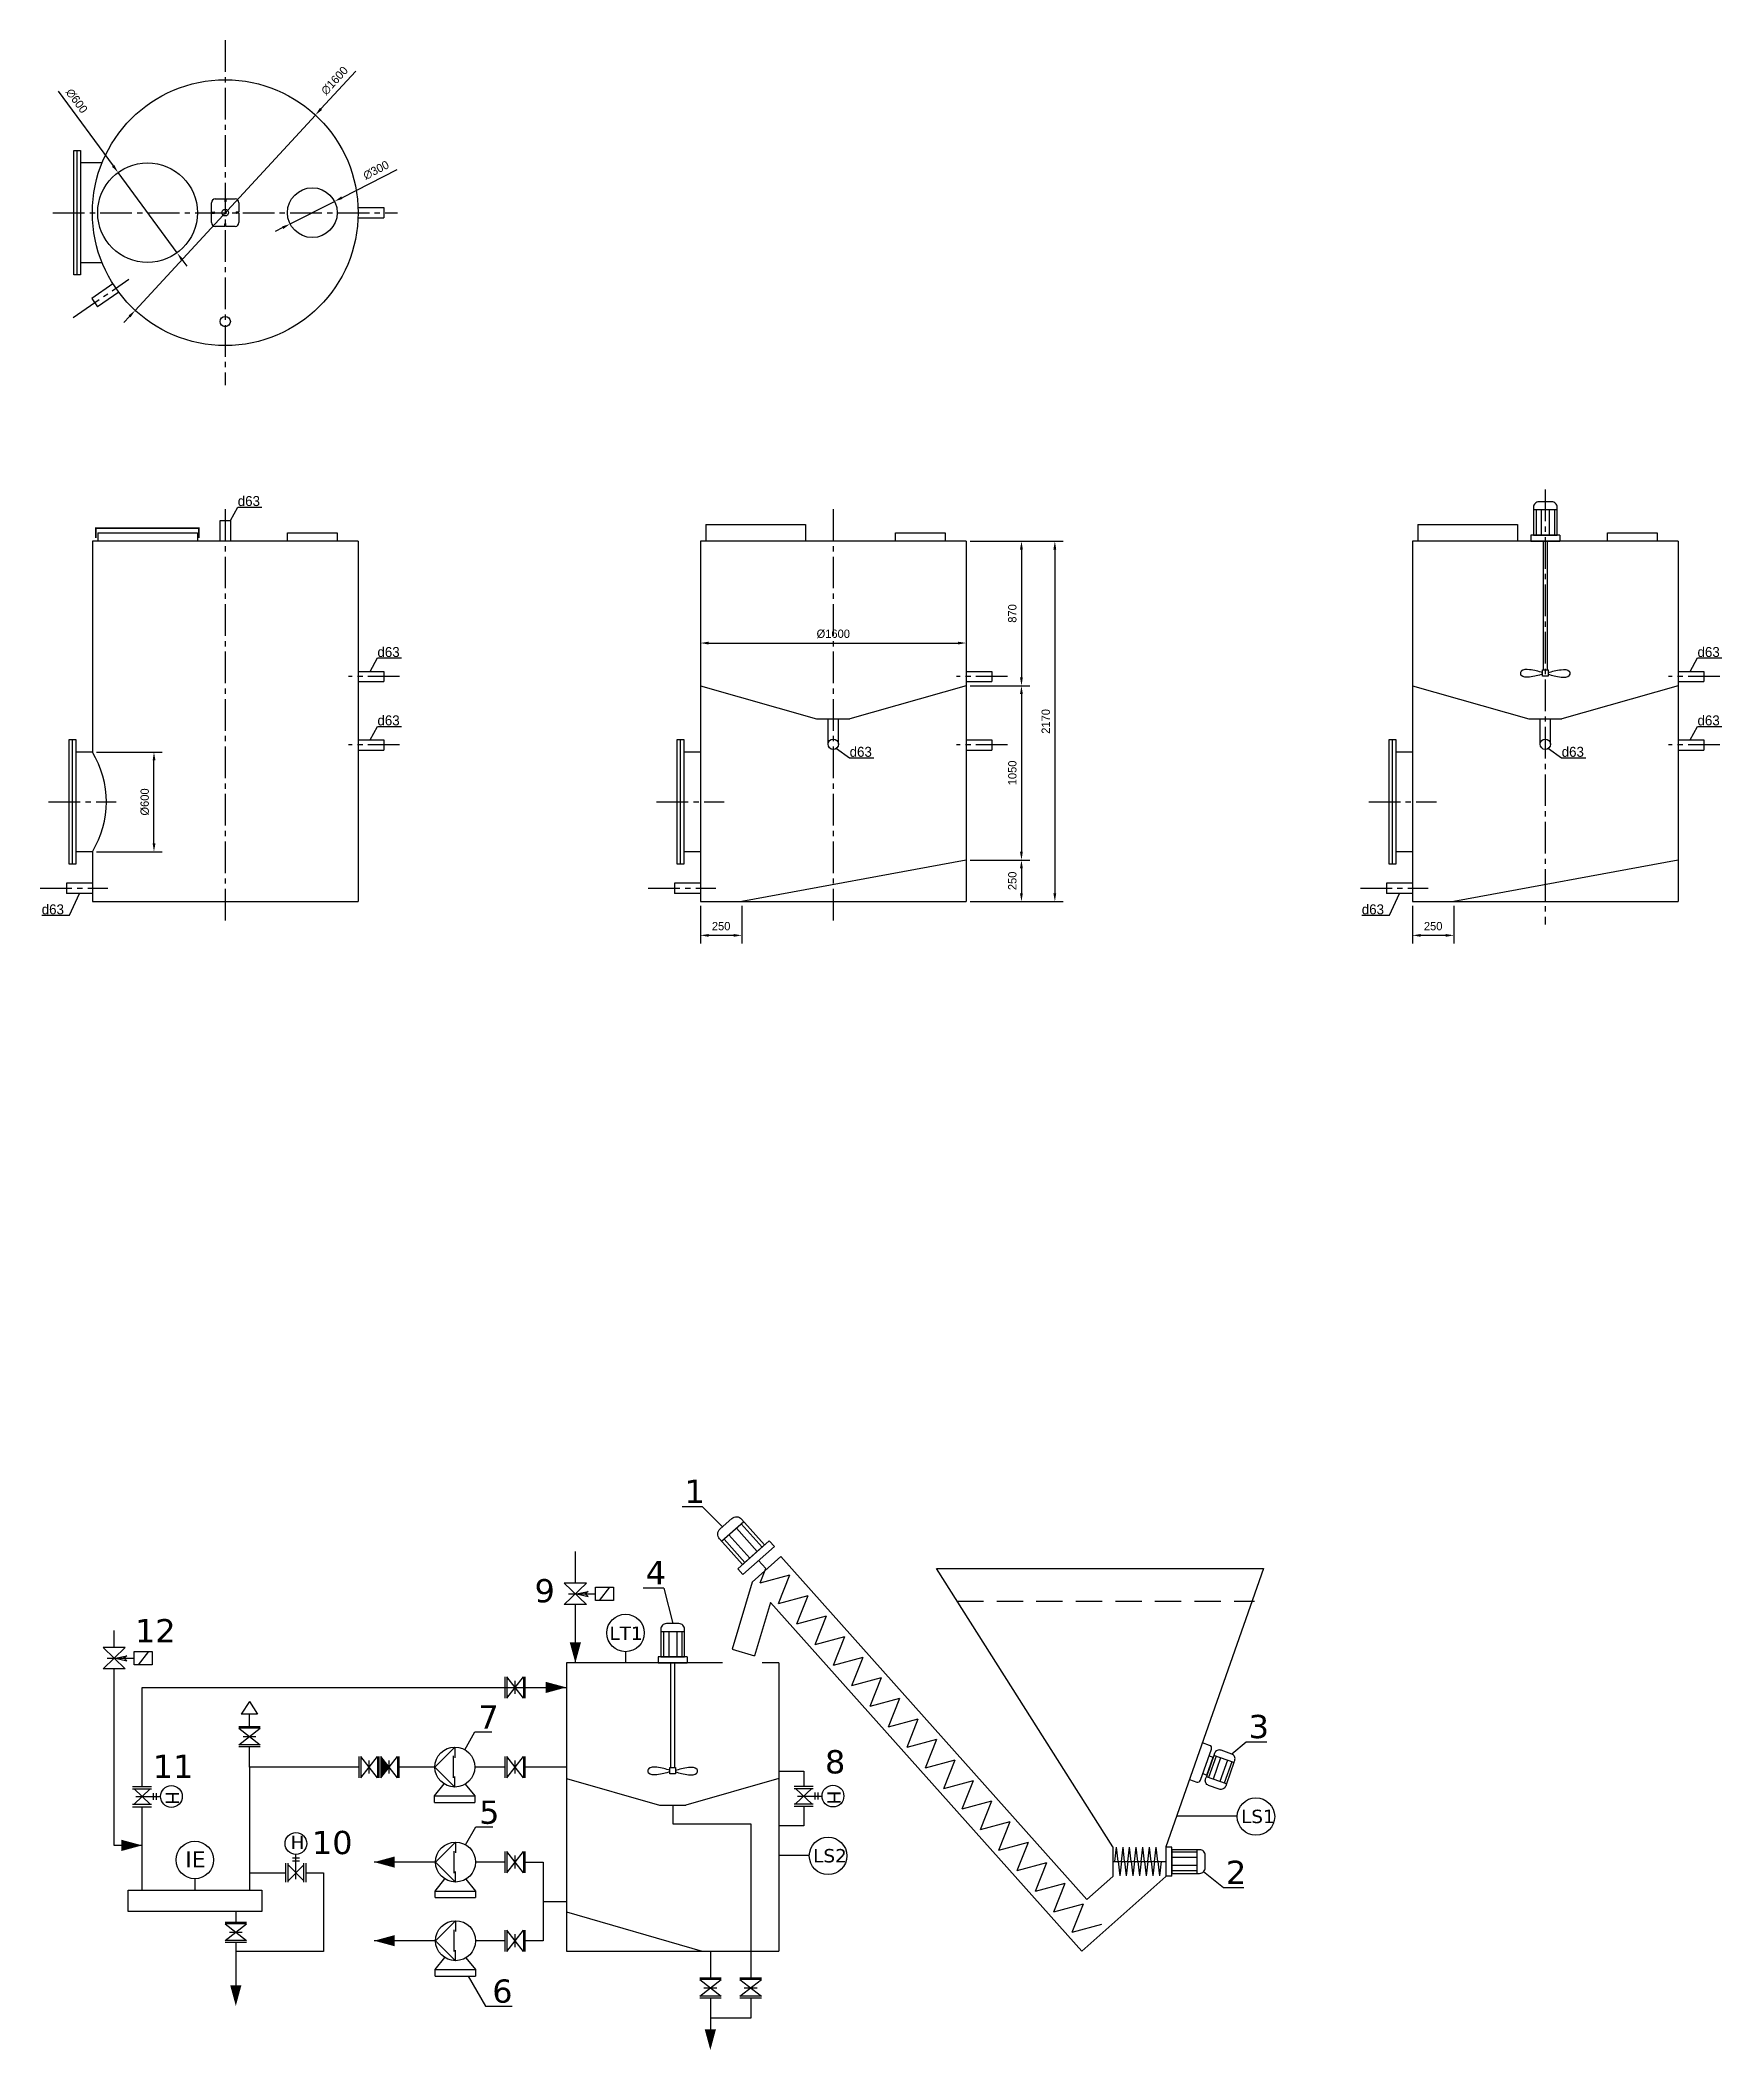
# Model space of a CAD drawing. Header units: millimetres. Extents: x 84467 to 94588, y -35581 to -23446.
import ezdxf

# ---------------------------------------------------------------- set-up
doc = ezdxf.new("R2010")
doc.units = ezdxf.units.MM
for name, pattern in [('CENTER2', [28.575, 19.05, -3.175, 3.175, -3.175]), ('DASHED2', [9.525, 6.35, -3.175]), ('HIDDEN2', [4.7625, 3.175, -1.5875])]:
    doc.linetypes.add(name, pattern=pattern)
doc.layers.add('1', color=7, linetype='Continuous')
doc.layers.add('Dimensions', color=130, linetype='Continuous')
doc.layers.add('корпус', color=255, linetype='Continuous', lineweight=30)
doc.dimstyles.new('ISO-25', dxfattribs={"dimtxt": 50, "dimasz": 50, "dimexe": 50, "dimexo": 25, "dimgap": 30, "dimtad": 1, "dimdec": 0, "dimtxsty": 'Standard', "dimcen": 2.5, "dimadec": 0, "dimazin": 0, "dimtfac": 1, "dimtdec": 0, "dimtmove": 0, "dimatfit": 3, "dimfxl": 1, "dimarcsym": 0})

# ---------------------------------------------------------------- blocks, each defined once
blk = doc.blocks.new('*D11')
at = {"layer": 'Defpoints', "color": 0, "ltscale": 50, "transparency": 16777216}
for p in [(90040, -26462), (90040, -28632), (90574, -28632)]:
    blk.add_point(p, dxfattribs=at)
at = {"layer": 'Dimensions', "color": 0, "lineweight": -2, "ltscale": 50, "transparency": 16777216}
for p, q in [((90065, -26462), (90624, -26462)), ((90574, -26512), (90574, -28582)), ((90065, -28632), (90624, -28632))]:
    blk.add_line(p, q, dxfattribs=at)
at = {"layer": 'Dimensions', "color": 0, "ltscale": 50, "transparency": 16777216}
for points in [[(90565, -26512), (90582, -26512), (90574, -26462)], [(90565, -28582), (90582, -28582), (90574, -28632)]]:
    blk.add_solid(points, dxfattribs=at)
at = {"layer": 'Dimensions', "color": 0, "ltscale": 50, "transparency": 16777216, "insert": (90519, -27547), "char_height": 50, "attachment_point": 5, "rotation": 90}
blk.add_mtext('2170', dxfattribs=at)
blk = doc.blocks.new('*D12')
at = {"layer": 'Defpoints', "color": 0, "ltscale": 50, "transparency": 16777216}
for p in [(90040, -26462), (90040, -27332), (90373, -27332)]:
    blk.add_point(p, dxfattribs=at)
at = {"layer": 'Dimensions', "color": 0, "lineweight": -2, "ltscale": 50, "transparency": 16777216}
for p, q in [((90065, -26462), (90423, -26462)), ((90373, -26512), (90373, -27282)), ((90065, -27332), (90423, -27332))]:
    blk.add_line(p, q, dxfattribs=at)
at = {"layer": 'Dimensions', "color": 0, "ltscale": 50, "transparency": 16777216}
for points in [[(90364, -26512), (90381, -26512), (90373, -26462)], [(90364, -27282), (90381, -27282), (90373, -27332)]]:
    blk.add_solid(points, dxfattribs=at)
at = {"layer": 'Dimensions', "color": 0, "ltscale": 50, "transparency": 16777216, "insert": (90318, -26897), "char_height": 50, "attachment_point": 5, "rotation": 90}
blk.add_mtext('870', dxfattribs=at)
blk = doc.blocks.new('*D13')
at = {"layer": 'Defpoints', "color": 0, "ltscale": 50, "transparency": 16777216}
for p in [(90040, -27332), (90040, -28382), (90373, -28382)]:
    blk.add_point(p, dxfattribs=at)
at = {"layer": 'Dimensions', "color": 0, "lineweight": -2, "ltscale": 50, "transparency": 16777216}
for p, q in [((90065, -27332), (90423, -27332)), ((90373, -27382), (90373, -28332)), ((90065, -28382), (90423, -28382))]:
    blk.add_line(p, q, dxfattribs=at)
at = {"layer": 'Dimensions', "color": 0, "ltscale": 50, "transparency": 16777216}
for points in [[(90364, -27382), (90381, -27382), (90373, -27332)], [(90364, -28332), (90381, -28332), (90373, -28382)]]:
    blk.add_solid(points, dxfattribs=at)
at = {"layer": 'Dimensions', "color": 0, "ltscale": 50, "transparency": 16777216, "insert": (90318, -27857), "char_height": 50, "attachment_point": 5, "rotation": 90}
blk.add_mtext('1050', dxfattribs=at)
blk = doc.blocks.new('*D14')
at = {"layer": 'Defpoints', "color": 0, "ltscale": 50, "transparency": 16777216}
for p in [(90040, -28382), (90040, -28632), (90373, -28632)]:
    blk.add_point(p, dxfattribs=at)
at = {"layer": 'Dimensions', "color": 0, "lineweight": -2, "ltscale": 50, "transparency": 16777216}
for p, q in [((90065, -28382), (90423, -28382)), ((90373, -28432), (90373, -28582)), ((90065, -28632), (90423, -28632))]:
    blk.add_line(p, q, dxfattribs=at)
at = {"layer": 'Dimensions', "color": 0, "ltscale": 50, "transparency": 16777216}
for points in [[(90364, -28432), (90381, -28432), (90373, -28382)], [(90364, -28582), (90381, -28582), (90373, -28632)]]:
    blk.add_solid(points, dxfattribs=at)
at = {"layer": 'Dimensions', "color": 0, "ltscale": 50, "transparency": 16777216, "insert": (90318, -28507), "char_height": 50, "attachment_point": 5, "rotation": 90}
blk.add_mtext('250', dxfattribs=at)
blk = doc.blocks.new('*D15')
at = {"layer": 'Defpoints', "color": 0, "ltscale": 50, "transparency": 16777216}
for p in [(88440, -28632), (88690, -28632), (88690, -28835)]:
    blk.add_point(p, dxfattribs=at)
at = {"layer": 'Dimensions', "color": 0, "lineweight": -2, "ltscale": 50, "transparency": 16777216}
for p, q in [((88440, -28657), (88440, -28885)), ((88690, -28657), (88690, -28885)), ((88490, -28835), (88640, -28835))]:
    blk.add_line(p, q, dxfattribs=at)
at = {"layer": 'Dimensions', "color": 0, "ltscale": 50, "transparency": 16777216}
for points in [[(88490, -28827), (88490, -28844), (88440, -28835)], [(88640, -28827), (88640, -28844), (88690, -28835)]]:
    blk.add_solid(points, dxfattribs=at)
at = {"layer": 'Dimensions', "color": 0, "ltscale": 50, "transparency": 16777216, "insert": (88565, -28780), "char_height": 50, "attachment_point": 5}
blk.add_mtext('250', dxfattribs=at)
blk = doc.blocks.new('*D16')
at = {"layer": 'Defpoints', "color": 0, "ltscale": 50, "transparency": 16777216}
for p in [(88440, -26943), (90040, -26943), (90040, -27075)]:
    blk.add_point(p, dxfattribs=at)
at = {"layer": 'Dimensions', "color": 0, "lineweight": -2, "ltscale": 50, "transparency": 16777216}
for p, q in [((88440, -26968), (88440, -27125)), ((90040, -26968), (90040, -27125)), ((88490, -27075), (89990, -27075))]:
    blk.add_line(p, q, dxfattribs=at)
at = {"layer": 'Dimensions', "color": 0, "ltscale": 50, "transparency": 16777216}
for points in [[(88490, -27067), (88490, -27084), (88440, -27075)], [(89990, -27067), (89990, -27084), (90040, -27075)]]:
    blk.add_solid(points, dxfattribs=at)
at = {"layer": 'Dimensions', "color": 0, "ltscale": 50, "transparency": 16777216, "insert": (89240, -27020), "char_height": 50, "attachment_point": 5}
blk.add_mtext('%%C1600', dxfattribs=at)
blk = doc.blocks.new('*D17')
at = {"layer": 'Defpoints', "color": 0, "ltscale": 50, "transparency": 16777216}
for p in [(86123, -23896), (85038, -25072)]:
    blk.add_point(p, dxfattribs=at)
at = {"layer": 'Dimensions', "color": 0, "lineweight": -2, "ltscale": 50, "transparency": 16777216}
for p, q in [((86367, -23631), (86156, -23859)), ((85038, -25072), (86123, -23896)), ((85004, -25109), (84970, -25146))]:
    blk.add_line(p, q, dxfattribs=at)
at = {"layer": 'Dimensions', "color": 0, "ltscale": 50, "transparency": 16777216}
for points in [[(86150, -23853), (86163, -23865), (86123, -23896)], [(84998, -25103), (85010, -25114), (85038, -25072)]]:
    blk.add_solid(points, dxfattribs=at)
at = {"layer": 'Dimensions', "color": 0, "ltscale": 50, "transparency": 16777216, "insert": (86238, -23689), "char_height": 50, "attachment_point": 5, "rotation": 47.3155}
blk.add_mtext('∅1600', dxfattribs=at)
blk = doc.blocks.new('*D18')
at = {"layer": 'Defpoints', "color": 0, "ltscale": 50, "transparency": 16777216}
for p in [(84935, -24242), (85290, -24726)]:
    blk.add_point(p, dxfattribs=at)
at = {"layer": 'Dimensions', "color": 0, "lineweight": -2, "ltscale": 50, "transparency": 16777216}
for p, q in [((84575, -23752), (84905, -24202)), ((85290, -24726), (84935, -24242)), ((85319, -24766), (85349, -24806))]:
    blk.add_line(p, q, dxfattribs=at)
at = {"layer": 'Dimensions', "color": 0, "ltscale": 50, "transparency": 16777216}
for points in [[(84912, -24197), (84898, -24207), (84935, -24242)], [(85326, -24761), (85313, -24771), (85290, -24726)]]:
    blk.add_solid(points, dxfattribs=at)
at = {"layer": 'Dimensions', "color": 0, "ltscale": 50, "transparency": 16777216, "insert": (84686, -23811), "char_height": 50, "attachment_point": 5, "rotation": 306.2825}
blk.add_mtext('∅600', dxfattribs=at)
blk = doc.blocks.new('*D19')
at = {"layer": 'Defpoints', "color": 0, "ltscale": 50, "transparency": 16777216}
for p in [(86238, -24416), (85970, -24552)]:
    blk.add_point(p, dxfattribs=at)
at = {"layer": 'Dimensions', "color": 0, "lineweight": -2, "ltscale": 50, "transparency": 16777216}
for p, q in [((86613, -24226), (86283, -24394)), ((85970, -24552), (86238, -24416)), ((85926, -24574), (85881, -24597))]:
    blk.add_line(p, q, dxfattribs=at)
at = {"layer": 'Dimensions', "color": 0, "ltscale": 50, "transparency": 16777216}
for points in [[(86279, -24386), (86286, -24401), (86238, -24416)], [(85922, -24567), (85930, -24582), (85970, -24552)]]:
    blk.add_solid(points, dxfattribs=at)
at = {"layer": 'Dimensions', "color": 0, "ltscale": 50, "transparency": 16777216, "insert": (86488, -24228), "char_height": 50, "attachment_point": 5, "rotation": 26.876}
blk.add_mtext('∅300', dxfattribs=at)
blk = doc.blocks.new('*D20')
at = {"layer": 'Defpoints', "color": 0, "ltscale": 50, "transparency": 16777216}
for p in [(84780, -27732), (85151, -27732), (84780, -28332)]:
    blk.add_point(p, dxfattribs=at)
at = {"layer": 'Dimensions', "color": 0, "lineweight": -2, "ltscale": 50, "transparency": 16777216}
for p, q in [((84805, -27732), (85201, -27732)), ((85151, -28282), (85151, -27782)), ((84805, -28332), (85201, -28332))]:
    blk.add_line(p, q, dxfattribs=at)
at = {"layer": 'Dimensions', "color": 0, "ltscale": 50, "transparency": 16777216}
for points in [[(85143, -27782), (85160, -27782), (85151, -27732)], [(85143, -28282), (85160, -28282), (85151, -28332)]]:
    blk.add_solid(points, dxfattribs=at)
at = {"layer": 'Dimensions', "color": 0, "ltscale": 50, "transparency": 16777216, "insert": (85096, -28032), "char_height": 50, "attachment_point": 5, "rotation": 90}
blk.add_mtext('%%C600', dxfattribs=at)
blk = doc.blocks.new('*D21')
at = {"layer": 'Defpoints', "color": 0, "ltscale": 50, "transparency": 16777216}
for p in [(92726, -28632), (92976, -28632), (92976, -28835)]:
    blk.add_point(p, dxfattribs=at)
at = {"layer": 'Dimensions', "color": 0, "lineweight": -2, "ltscale": 50, "transparency": 16777216}
for p, q in [((92726, -28657), (92726, -28885)), ((92976, -28657), (92976, -28885)), ((92776, -28835), (92926, -28835))]:
    blk.add_line(p, q, dxfattribs=at)
at = {"layer": 'Dimensions', "color": 0, "ltscale": 50, "transparency": 16777216}
for points in [[(92776, -28827), (92776, -28844), (92726, -28835)], [(92926, -28827), (92926, -28844), (92976, -28835)]]:
    blk.add_solid(points, dxfattribs=at)
at = {"layer": 'Dimensions', "color": 0, "ltscale": 50, "transparency": 16777216, "insert": (92851, -28780), "char_height": 50, "attachment_point": 5}
blk.add_mtext('250', dxfattribs=at)

msp = doc.modelspace()

# ---------------------------------------------------------------- hatches: boundary and pattern name
at = {"layer": '1', "ltscale": 50}
h = msp.add_hatch(color=256, dxfattribs=at)
h.dxf.hatch_style = 1
h.paths.add_polyline_path([(86516.3, -33778.5), (86516.3, -33906.9), (86566.7, -33842.7)])

# ---------------------------------------------------------------- linework, layer by layer
at = {"linetype": 'CENTER2', "ltscale": 10}
for p, q in [((85580.1, -23446.1), (85580.1, -25521.7)), ((84542.4, -24483.9), (86617.9, -24483.9)), ((84663.7, -25115.8), (84999, -24884.6)), ((93526, -26151.2), (93526, -28769.4)), ((85580.1, -26269.5), (85580.1, -28769.4)), ((89239.9, -26269.5), (89239.9, -28769.4)), ((86629.7, -27276.5), (86322.1, -27276.5)), ((90289.5, -27276.5), (89981.9, -27276.5)), ((94575.6, -27276.5), (94268, -27276.5)), ((86629.7, -27688.3), (86322.1, -27688.3)), ((90289.5, -27688.3), (89981.9, -27688.3)), ((94575.6, -27688.3), (94268, -27688.3)), ((84517.1, -28031.8), (84924.4, -28031.8)), ((88176.9, -28031.8), (88584.2, -28031.8)), ((92463, -28031.8), (92870.3, -28031.8)), ((84466.9, -28552), (84874.2, -28552)), ((88126.7, -28552), (88534, -28552)), ((92412.8, -28552), (92820.1, -28552))]:
    msp.add_line(p, q, dxfattribs=at)
at = {"ltscale": 50}
for p, q in [((85497.6, -24480.9), (85497.6, -24423.9)), ((85497.6, -24480.9), (85512.6, -24480.9)), ((85497.6, -24543.9), (85497.6, -24486.9)), ((85497.6, -24486.9), (85512.6, -24486.9)), ((85520.1, -24401.4), (85577.1, -24401.4)), ((85577.1, -24401.4), (85577.1, -24416.4)), ((85583.1, -24401.4), (85640.1, -24401.4)), ((85583.1, -24401.4), (85583.1, -24416.4)), ((85662.6, -24480.9), (85647.6, -24480.9)), ((85662.6, -24486.9), (85647.6, -24486.9)), ((85662.6, -24423.9), (85662.6, -24480.9)), ((85662.6, -24486.9), (85662.6, -24543.9)), ((85577.1, -24566.4), (85520.1, -24566.4)), ((85577.1, -24566.4), (85577.1, -24551.4)), ((85583.1, -24566.4), (85583.1, -24551.4)), ((85640.1, -24566.4), (85583.1, -24566.4))]:
    msp.add_line(p, q, dxfattribs=at)
msp.add_circle((85580.1, -24483.9), 20, dxfattribs=at)
for centre, radius, start, end in [((85520.1, -24423.9), 22.5, 90, 180), ((85512.6, -24483.9), 3, 270, 90), ((85580.1, -24416.4), 3, 180, 0), ((85640.1, -24423.9), 22.5, 0, 90), ((85647.6, -24483.9), 3, 90, 270), ((85520.1, -24543.9), 22.5, 180, 270), ((85580.1, -24551.4), 3, 0, 180), ((85640.1, -24543.9), 22.5, 270, 0)]:
    msp.add_arc(centre, radius, start, end, dxfattribs=at)
at = {"layer": '1', "ltscale": 50}
for p, q in [((84668.8, -24858.9), (84668.8, -24108.9)), ((84668.8, -24108.9), (84688.8, -24108.9)), ((84688.8, -24858.9), (84688.8, -24108.9)), ((84688.8, -24108.9), (84708.8, -24108.9)), ((84708.8, -24108.9), (84708.8, -24858.9)), ((84838.5, -24183.9), (84708.8, -24183.9)), ((84708.8, -24183.9), (84708.8, -24783.9)), ((84708.8, -24183.9), (84708.8, -24783.9)), ((86380.1, -24452.9), (86535.2, -24452.9)), ((86535.2, -24452.9), (86535.2, -24514.9)), ((86380.1, -24514.9), (86535.2, -24514.9)), ((84688.8, -24858.9), (84668.8, -24858.9)), ((84708.8, -24858.9), (84688.8, -24858.9)), ((84708.8, -24783.9), (84838.5, -24783.9)), ((84903.9, -24912.5), (84776.2, -25000.5)), ((84939.1, -24963.5), (84811.4, -25051.6)), ((84776.2, -25000.5), (84811.4, -25051.6)), ((85611.1, -26336.6), (85655.1, -26256.1)), ((85655.1, -26256.1), (85801, -26256.1)), ((84812.2, -26411.8), (85412.2, -26411.8)), ((84812.2, -26411.8), (84812.2, -26461.8)), ((85412.2, -26411.8), (85412.2, -26461.8)), ((85549.1, -26461.8), (85549.1, -26336.6)), ((85549.1, -26336.6), (85611.1, -26336.6)), ((85611.1, -26336.6), (85611.1, -26461.8)), ((85954.2, -26461.8), (85954.2, -26411.8)), ((85954.2, -26411.8), (86254.2, -26411.8)), ((86254.2, -26411.8), (86254.2, -26461.8)), ((88472, -26361.8), (89072, -26361.8)), ((88472, -26361.8), (88472, -26461.8)), ((89072, -26361.8), (89072, -26461.8)), ((89614, -26461.8), (89614, -26411.8)), ((89614, -26411.8), (89914, -26411.8)), ((89914, -26411.8), (89914, -26461.8)), ((92758.1, -26361.8), (93358.1, -26361.8)), ((92758.1, -26361.8), (92758.1, -26461.8)), ((93358.1, -26361.8), (93358.1, -26461.8)), ((93438.7, -26424.9), (93438.7, -26461.8)), ((93613.3, -26424.9), (93613.3, -26461.8)), ((93900.1, -26461.8), (93900.1, -26411.8)), ((93900.1, -26411.8), (94200.1, -26411.8)), ((94200.1, -26411.8), (94200.1, -26461.8)), ((84780.1, -26461.8), (84780.1, -27731.8)), ((86380.1, -26461.8), (84780.1, -26461.8)), ((86380.1, -26461.8), (86380.1, -28631.8)), ((90039.9, -26461.8), (88439.9, -26461.8)), ((88439.9, -26461.8), (88439.9, -28631.8)), ((90039.9, -26461.8), (90039.9, -28631.8)), ((94326, -26461.8), (92726, -26461.8)), ((92726, -26461.8), (92726, -28631.8)), ((94326, -26461.8), (94326, -28631.8)), ((86451.9, -27245.5), (86495.9, -27165)), ((86495.9, -27165), (86641.7, -27165)), ((94397.8, -27245.5), (94441.8, -27165)), ((94441.8, -27165), (94587.6, -27165)), ((86380.1, -27245.5), (86535.2, -27245.5)), ((86535.2, -27245.5), (86535.2, -27307.5)), ((90039.9, -27245.5), (90195, -27245.5)), ((90195, -27245.5), (90195, -27307.5)), ((94326, -27245.5), (94481.1, -27245.5)), ((94481.1, -27245.5), (94481.1, -27307.5)), ((86380.1, -27307.5), (86535.2, -27307.5)), ((88439.9, -27332.1), (89139.9, -27531.8)), ((90039.9, -27332.1), (89339.9, -27531.8)), ((90039.9, -27307.5), (90195, -27307.5)), ((92726, -27332.1), (93426, -27531.8)), ((94326, -27332.1), (93626, -27531.8)), ((94326, -27307.5), (94481.1, -27307.5)), ((89139.9, -27531.8), (89339.9, -27531.8)), ((89208.9, -27684.6), (89208.9, -27531.8)), ((89270.9, -27684.6), (89270.9, -27531.8)), ((93426, -27531.8), (93626, -27531.8)), ((93495, -27684.6), (93495, -27531.8)), ((93557, -27684.6), (93557, -27531.8)), ((84640.1, -28406.8), (84640.1, -27656.8)), ((84640.1, -27656.8), (84660.1, -27656.8)), ((84660.1, -28406.8), (84660.1, -27656.8)), ((84660.1, -27656.8), (84680.1, -27656.8)), ((84680.1, -27656.8), (84680.1, -28406.8)), ((86380.1, -27657.3), (86535.2, -27657.3)), ((86451.9, -27657.3), (86495.9, -27576.8)), ((86495.9, -27576.8), (86641.7, -27576.8)), ((86535.2, -27657.3), (86535.2, -27719.3)), ((88299.9, -28406.8), (88299.9, -27656.8)), ((88299.9, -27656.8), (88319.9, -27656.8)), ((88319.9, -28406.8), (88319.9, -27656.8)), ((88319.9, -27656.8), (88339.9, -27656.8)), ((88339.9, -27656.8), (88339.9, -28406.8)), ((90039.9, -27657.3), (90195, -27657.3)), ((90195, -27657.3), (90195, -27719.3)), ((92586, -28406.8), (92586, -27656.8)), ((92586, -27656.8), (92606, -27656.8)), ((92606, -28406.8), (92606, -27656.8)), ((92606, -27656.8), (92626, -27656.8)), ((92626, -27656.8), (92626, -28406.8)), ((94326, -27657.3), (94481.1, -27657.3)), ((94397.8, -27657.3), (94441.8, -27576.8)), ((94441.8, -27576.8), (94587.6, -27576.8)), ((94481.1, -27657.3), (94481.1, -27719.3)), ((84780.1, -27731.8), (84680.1, -27731.8)), ((84680.1, -27731.8), (84680.1, -28331.8)), ((86380.1, -27719.3), (86535.2, -27719.3)), ((88439.9, -27731.8), (88339.9, -27731.8)), ((88339.9, -27731.8), (88339.9, -28331.8)), ((89258.7, -27709.3), (89338.2, -27765.9)), ((89338.2, -27765.9), (89484.1, -27765.9)), ((90039.9, -27719.3), (90195, -27719.3)), ((92726, -27731.8), (92626, -27731.8)), ((92626, -27731.8), (92626, -28331.8)), ((93544.8, -27709.3), (93624.3, -27765.9)), ((93624.3, -27765.9), (93770.2, -27765.9)), ((94326, -27719.3), (94481.1, -27719.3)), ((84780.1, -28331.8), (84680.1, -28331.8)), ((84780.1, -28331.8), (84780.1, -28631.8)), ((88439.9, -28331.8), (88339.9, -28331.8)), ((90039.9, -28381.8), (88689.9, -28631.8)), ((92726, -28331.8), (92626, -28331.8)), ((94326, -28381.8), (92976, -28631.8)), ((84660.1, -28406.8), (84640.1, -28406.8)), ((84680.1, -28406.8), (84660.1, -28406.8)), ((88319.9, -28406.8), (88299.9, -28406.8)), ((88339.9, -28406.8), (88319.9, -28406.8)), ((92606, -28406.8), (92586, -28406.8)), ((92626, -28406.8), (92606, -28406.8)), ((84780.1, -28521), (84625.1, -28521)), ((84625.1, -28521), (84625.1, -28583)), ((84780.1, -28583), (84625.1, -28583)), ((84643.2, -28714.5), (84702.6, -28583)), ((84780.1, -28631.8), (86380.1, -28631.8)), ((88439.9, -28521), (88284.9, -28521)), ((88284.9, -28521), (88284.9, -28583)), ((88439.9, -28583), (88284.9, -28583)), ((88439.9, -28631.8), (90039.9, -28631.8)), ((92726, -28521), (92571, -28521)), ((92571, -28521), (92571, -28583)), ((92726, -28583), (92571, -28583)), ((92589.1, -28714.5), (92648.5, -28583)), ((92726, -28631.8), (94326, -28631.8)), ((84475.1, -28714.5), (84643.2, -28714.5)), ((92421, -28714.5), (92589.1, -28714.5)), ((88452.9, -32276.4), (88329.8, -32276.4)), ((88573.4, -32396), (88452.9, -32276.4)), ((87687.6, -32736), (87687.6, -32544.3)), ((88752.5, -32728.9), (88924.3, -32575.6)), ((88834.5, -32647.9), (88790.8, -32598.9)), ((88924.3, -32575.6), (90766.9, -34640.7)), ((88752.5, -32728.9), (88632, -33132.7)), ((88800.4, -32733.9), (88834.5, -32647.9)), ((88800.4, -32733.9), (88979.1, -32685.6)), ((88910.9, -32857.6), (88979.1, -32685.6)), ((90923.7, -34322.4), (89860.5, -32646.6)), ((89860.5, -32646.6), (91829.8, -32646.6)), ((91829.8, -32646.6), (91242, -34322.4)), ((87687.6, -33216.2), (87687.6, -32864.4)), ((88219.3, -32765.4), (88096.1, -32765.4)), ((88219.3, -32765.4), (88273.3, -32979.3)), ((88861.6, -32851.1), (88765.7, -33172.6)), ((88861.6, -32851.1), (90736.1, -34952.2)), ((88910.9, -32857.6), (89089.5, -32809.4)), ((89021.3, -32981.4), (89089.5, -32809.4)), ((89021.3, -32981.4), (89199.9, -32933.2)), ((89131.7, -33105.2), (89199.9, -32933.2)), ((84911.3, -33123.5), (84911.3, -33021.3)), ((89131.7, -33105.2), (89310.3, -33056.9)), ((89242.1, -33228.9), (89310.3, -33056.9)), ((87633.3, -33216.2), (87633.3, -34952.2)), ((88572.6, -33216.2), (87633.3, -33216.2)), ((88186, -33179.3), (88186, -33216.2)), ((88360.6, -33179.3), (88360.6, -33216.2)), ((88632, -33132.7), (88765.7, -33172.6)), ((88913.3, -33216.2), (88812.6, -33216.2)), ((88913.3, -33216.2), (88913.3, -34952.2)), ((89242.1, -33228.9), (89420.7, -33180.7)), ((89352.5, -33352.7), (89420.7, -33180.7)), ((84911.3, -34314.4), (84911.3, -33252)), ((85079.7, -33363.3), (87633.3, -33363.3)), ((85079.7, -33959.6), (85079.7, -33363.3)), ((89352.5, -33352.7), (89531.2, -33304.4)), ((89462.9, -33476.4), (89531.2, -33304.4)), ((85725.5, -33448.9), (85676.1, -33525)), ((85725.5, -33448.9), (85775, -33525)), ((89462.9, -33476.4), (89641.6, -33428.2)), ((89573.4, -33600.2), (89641.6, -33428.2)), ((85775, -33525), (85676.1, -33525)), ((85725.5, -33599), (85725.5, -33525)), ((89573.4, -33600.2), (89752, -33552)), ((89683.8, -33723.9), (89752, -33552)), ((85725.5, -33842.7), (85725.5, -33719.8)), ((87021.7, -33738.2), (87083.3, -33629.9)), ((87083.3, -33629.9), (87185.6, -33629.9)), ((89683.8, -33723.9), (89862.4, -33675.7)), ((89794.2, -33847.7), (89862.4, -33675.7)), ((91726, -33692.4), (91638.3, -33764.2)), ((91849.1, -33692.4), (91726, -33692.4)), ((85725.5, -33842.7), (85725.5, -34583.3)), ((86385.4, -33842.7), (85725.5, -33842.7)), ((86841.9, -33842.7), (86627.1, -33842.7)), ((87265.1, -33842.7), (87082.5, -33842.7)), ((87633.3, -33842.7), (87386, -33842.7)), ((89794.2, -33847.7), (89972.8, -33799.5)), ((89904.6, -33971.5), (89972.8, -33799.5)), ((87633.3, -33912.5), (88193.3, -34072.2)), ((88913.3, -33912.5), (88353.3, -34072.2)), ((88913.3, -33868), (89062.5, -33868)), ((89062.5, -33868), (89062.5, -33957.1)), ((89904.6, -33971.5), (90083.2, -33923.2)), ((90015, -34095.2), (90083.2, -33923.2)), ((85079.7, -34020.5), (85079.7, -34019.9)), ((85079.7, -34583.3), (85079.7, -34081.5)), ((86839, -34056.7), (87081.6, -34056.7)), ((88193.3, -34072.2), (88353.3, -34072.2)), ((88273.3, -34072.2), (88273.3, -34184.3)), ((89062.5, -34079.1), (89062.5, -34197.4)), ((90015, -34095.2), (90193.7, -34047)), ((90125.4, -34219), (90193.7, -34047)), ((87026, -34310.4), (87087.7, -34202.2)), ((87087.7, -34202.2), (87189.9, -34202.2)), ((88273.3, -34184.3), (88742.8, -34184.3)), ((88742.8, -34184.3), (88742.8, -35110.9)), ((89062.5, -34197.4), (88913.3, -34197.4)), ((90125.4, -34219), (90304.1, -34170.7)), ((90235.9, -34342.7), (90304.1, -34170.7)), ((91671.4, -34139.2), (91306.3, -34139.2)), ((85079.7, -34314.4), (84911.3, -34314.4)), ((90235.9, -34342.7), (90414.5, -34294.5)), ((90346.3, -34466.5), (90414.5, -34294.5)), ((90923.7, -34322.4), (90923.7, -34500.8)), ((90934, -34411.6), (90944, -34325.7)), ((90954, -34411.6), (90944, -34325.7)), ((90974, -34411.6), (90984, -34325.7)), ((90994, -34411.6), (90984, -34325.7)), ((91014, -34411.6), (91024, -34325.7)), ((91034, -34411.6), (91024, -34325.7)), ((91054, -34411.6), (91064, -34325.7)), ((91074, -34411.6), (91064, -34325.7)), ((91094, -34411.6), (91104, -34325.7)), ((91113.9, -34411.6), (91104, -34325.7)), ((91133.9, -34411.6), (91143.9, -34325.7)), ((91153.9, -34411.6), (91143.9, -34325.7)), ((91173.9, -34411.6), (91183.9, -34325.7)), ((91193.9, -34411.6), (91183.9, -34325.7)), ((91242, -34322.4), (91242, -34500.8)), ((91278.9, -34324.3), (91242, -34324.3)), ((87265.1, -34415), (87086.8, -34415)), ((87386, -34415), (87493.8, -34415)), ((87493.8, -34415), (87493.8, -34888.4)), ((89095.9, -34375.8), (88913.3, -34375.8)), ((90346.3, -34466.5), (90524.9, -34418.3)), ((90456.7, -34590.2), (90524.9, -34418.3)), ((90923.7, -34411.6), (91242, -34411.6)), ((90954, -34411.6), (90964, -34497.5)), ((90974, -34411.6), (90964, -34497.5)), ((90994, -34411.6), (91004, -34497.5)), ((91014, -34411.6), (91004, -34497.5)), ((91034, -34411.6), (91044, -34497.5)), ((91054, -34411.6), (91044, -34497.5)), ((91074, -34411.6), (91084, -34497.5)), ((91094, -34411.6), (91084, -34497.5)), ((91113.9, -34411.6), (91123.9, -34497.5)), ((91133.9, -34411.6), (91123.9, -34497.5)), ((91153.9, -34411.6), (91163.9, -34497.5)), ((91173.9, -34411.6), (91163.9, -34497.5)), ((91193.9, -34411.6), (91203.9, -34497.5)), ((91213.9, -34411.6), (91203.9, -34497.5)), ((85725.5, -34480), (85945.2, -34480)), ((86005.6, -34480), (86006.4, -34480)), ((86067.2, -34480), (86170.9, -34480)), ((86170.9, -34480), (86170.9, -34953)), ((90456.7, -34590.2), (90635.3, -34542)), ((90567.1, -34714), (90635.3, -34542)), ((90736.1, -34952.2), (91242, -34500.8)), ((90923.7, -34500.8), (90766.9, -34640.7)), ((91278.9, -34498.9), (91242, -34498.9)), ((91589.1, -34570), (91469.1, -34473.1)), ((91712.2, -34570), (91589.1, -34570)), ((86843.4, -34629), (87085.9, -34629)), ((87493.8, -34651.7), (87633.3, -34651.7)), ((90567.1, -34714), (90745.7, -34665.8)), ((90677.5, -34837.8), (90745.7, -34665.8)), ((85643.7, -34712.2), (85643.7, -34777)), ((87633.3, -34714.4), (88450.3, -34952.2)), ((90677.5, -34837.8), (90856.1, -34789.5)), ((85643.7, -34837.3), (85643.7, -34837.6)), ((85643.7, -34897.9), (85643.7, -35156.4)), ((87265.1, -34888.4), (87086.8, -34888.4)), ((87493.8, -34888.4), (87386, -34888.4)), ((86170.9, -34953), (85643.7, -34953)), ((87633.3, -34952.2), (88913.3, -34952.2)), ((88500.1, -34952.2), (88500.1, -35110.9)), ((86843.4, -35102.3), (87085.9, -35102.3)), ((87042.9, -35102.3), (87145.7, -35282.3)), ((87145.7, -35282.3), (87306.5, -35282.3)), ((88500.1, -35231.8), (88500.1, -35422.2)), ((88742.8, -35231.8), (88742.8, -35354.2)), ((88742.8, -35354.2), (88500.1, -35354.2))]:
    msp.add_line(p, q, dxfattribs=at)
at = {"layer": '1', "ltscale": 0.4}
for p, q in [((93597.3, -26274), (93454.7, -26274)), ((93470.5, -26274), (93470.5, -26424.9)), ((93501.9, -26274), (93501.9, -26424.9)), ((93550.2, -26274), (93550.2, -26424.9)), ((93581.6, -26274), (93581.6, -26424.9)), ((88568, -32483.1), (88701.1, -32364.4)), ((88686.4, -32377.5), (88812, -32518.3)), ((88582.7, -32470), (88708.3, -32610.7)), ((88612.1, -32443.8), (88737.7, -32584.6)), ((88657, -32403.7), (88782.6, -32544.4)), ((88344.6, -33028.4), (88202, -33028.4)), ((88217.7, -33028.4), (88217.7, -33179.3)), ((88249.2, -33028.4), (88249.2, -33179.3)), ((88297.4, -33028.4), (88297.4, -33179.3)), ((88328.9, -33028.4), (88328.9, -33179.3)), ((87991.3, -33216.2), (87991.3, -33148)), ((91544.4, -33777.9), (91499.1, -33906)), ((91571.1, -33787.4), (91525.8, -33915.4)), ((91652.1, -33816), (91531, -33773.2)), ((91612, -33801.8), (91566.8, -33929.9)), ((91638.7, -33811.3), (91593.5, -33939.3)), ((91606.8, -33944), (91485.8, -33901.3)), ((91429.8, -34482.9), (91429.8, -34340.3)), ((86846.2, -34415), (86476.1, -34415)), ((91429.8, -34356), (91278.9, -34356)), ((91429.8, -34387.5), (91278.9, -34387.5)), ((91429.8, -34435.7), (91278.9, -34435.7)), ((85398.7, -34583.3), (85398.7, -34515.2)), ((91429.8, -34467.2), (91278.9, -34467.2)), ((86846.2, -34888.3), (86476.1, -34888.3))]:
    msp.add_line(p, q, dxfattribs=at)
at = {"layer": '1'}
for p, q in [((87621, -32864.4), (87754.2, -32736)), ((87621, -32736), (87754.2, -32864.4)), ((84844.7, -33252), (84977.9, -33123.5)), ((84844.7, -33123.5), (84977.9, -33252)), ((87265.1, -33427.6), (87265.1, -33299.1)), ((87275.2, -33299.1), (87275.2, -33427.6)), ((87375.9, -33427.6), (87275.2, -33299.1)), ((87275.2, -33427.6), (87375.9, -33299.1)), ((87325.5, -33401.9), (87325.5, -33324.4)), ((87325.5, -33401.9), (87325.5, -33324.8)), ((87375.9, -33299.1), (87375.9, -33427.6)), ((87386, -33427.6), (87386, -33299.1)), ((85661.3, -33599), (85789.8, -33599)), ((85789.8, -33609), (85661.3, -33609)), ((85661.3, -33609), (85789.8, -33709.8)), ((85661.3, -33709.8), (85789.8, -33609)), ((85789.8, -33709.8), (85661.3, -33709.8)), ((85661.3, -33719.8), (85789.8, -33719.8)), ((85687, -33659.4), (85764.1, -33659.4)), ((85687, -33659.4), (85764.5, -33659.4)), ((86385.4, -33906.9), (86385.4, -33778.5)), ((86395.5, -33778.5), (86395.5, -33906.9)), ((86496.2, -33906.9), (86395.5, -33778.5)), ((86395.5, -33906.9), (86496.2, -33778.5)), ((86445.8, -33881.2), (86445.8, -33803.8)), ((86445.8, -33881.2), (86445.8, -33804.2)), ((86496.2, -33778.5), (86496.2, -33906.9)), ((86506.3, -33906.9), (86506.3, -33778.5)), ((86516.3, -33778.5), (86516.3, -33906.9)), ((86617.1, -33906.9), (86516.3, -33778.5)), ((86516.3, -33906.9), (86617.1, -33778.5)), ((86566.7, -33881.2), (86566.7, -33803.8)), ((86566.7, -33881.2), (86566.7, -33804.2)), ((86617.1, -33778.5), (86617.1, -33906.9)), ((86627.1, -33906.9), (86627.1, -33778.5)), ((87265.1, -33907), (87265.1, -33778.5)), ((87275.2, -33778.5), (87275.2, -33907)), ((87375.9, -33907), (87275.2, -33778.5)), ((87275.2, -33907), (87375.9, -33778.5)), ((87325.5, -33881.3), (87325.5, -33803.8)), ((87325.5, -33881.3), (87325.5, -33804.2)), ((87375.9, -33778.5), (87375.9, -33907)), ((87386, -33907), (87386, -33778.5)), ((85022.3, -33959.6), (85137, -33959.6)), ((85022.3, -33973.5), (85137, -33973.5)), ((85030.9, -34067.2), (85128.1, -33973.5)), ((85030.9, -33973.5), (85128.1, -34067.2)), ((86839, -34016.8), (86897.4, -33944.1)), ((87024.7, -33945.4), (87081.6, -34016.8)), ((89004.9, -33957.1), (89119.6, -33957.1)), ((89004.9, -33971), (89119.6, -33971)), ((89013.5, -34064.7), (89110.6, -33971)), ((89013.5, -33971), (89110.6, -34064.7)), ((85022.3, -34067.2), (85137, -34067.2)), ((85022.3, -34081.5), (85137, -34081.5)), ((89004.9, -34064.7), (89119.6, -34064.7)), ((89004.9, -34079.1), (89119.6, -34079.1)), ((85945.2, -34536.7), (85945.2, -34422)), ((85959.1, -34536.7), (85959.1, -34422)), ((86052.8, -34528.1), (85959.1, -34431)), ((85959.1, -34528.1), (86052.8, -34431)), ((86052.8, -34536.7), (86052.8, -34422)), ((86067.2, -34536.7), (86067.2, -34422)), ((87265.1, -34479.3), (87265.1, -34350.8)), ((87275.2, -34350.8), (87275.2, -34479.3)), ((87375.9, -34479.3), (87275.2, -34350.8)), ((87275.2, -34479.3), (87375.9, -34350.8)), ((87325.5, -34453.6), (87325.5, -34376.1)), ((87325.5, -34453.6), (87325.5, -34376.5)), ((87375.9, -34350.8), (87375.9, -34479.3)), ((87386, -34479.3), (87386, -34350.8)), ((86843.4, -34589.1), (86901.8, -34516.4)), ((87029.1, -34517.7), (87085.9, -34589.1)), ((85579.3, -34777), (85707.7, -34777)), ((85707.7, -34787.1), (85579.3, -34787.1)), ((85579.3, -34787.1), (85707.7, -34887.8)), ((85579.3, -34887.8), (85707.7, -34787.1)), ((87265.1, -34952.6), (87265.1, -34824.1)), ((87275.2, -34824.1), (87275.2, -34952.6)), ((87375.9, -34952.6), (87275.2, -34824.1)), ((87275.2, -34952.6), (87375.9, -34824.1)), ((87375.9, -34824.1), (87375.9, -34952.6)), ((87386, -34952.6), (87386, -34824.1)), ((85707.7, -34887.8), (85579.3, -34887.8)), ((85579.3, -34897.9), (85707.7, -34897.9)), ((85605, -34837.5), (85682, -34837.5)), ((85605, -34837.5), (85682.4, -34837.5)), ((87325.5, -34926.9), (87325.5, -34849.4)), ((87325.5, -34926.9), (87325.5, -34849.8)), ((86843.4, -35062.5), (86901.8, -34989.7)), ((87029.1, -34991.1), (87085.9, -35062.5)), ((88435.8, -35110.9), (88564.3, -35110.9)), ((88564.3, -35121), (88435.8, -35121)), ((88435.8, -35121), (88564.3, -35221.7)), ((88435.8, -35221.7), (88564.3, -35121)), ((88461.5, -35171.4), (88538.6, -35171.4)), ((88461.5, -35171.4), (88539, -35171.4)), ((88678.5, -35110.9), (88807, -35110.9)), ((88807, -35121), (88678.5, -35121)), ((88678.5, -35121), (88807, -35221.7)), ((88678.5, -35221.7), (88807, -35121)), ((88704.2, -35171.4), (88781.3, -35171.4)), ((88704.2, -35171.4), (88781.7, -35171.4)), ((88564.3, -35221.7), (88435.8, -35221.7)), ((88435.8, -35231.8), (88564.3, -35231.8)), ((88807, -35221.7), (88678.5, -35221.7)), ((88678.5, -35231.8), (88807, -35231.8))]:
    msp.add_line(p, q, dxfattribs=at)
at = {"layer": '1', "ltscale": 0.5}
for p, q in [((87754.2, -32736), (87621, -32736)), ((87894, -32760), (87831.6, -32840.4)), ((87754.2, -32864.4), (87621, -32864.4)), ((87694.9, -32800.2), (87764.9, -32784.9)), ((87694.9, -32800.2), (87764.9, -32815.5)), ((87764.9, -32784.9), (87746.8, -32800.2)), ((87746.8, -32800.2), (87764.9, -32815.5)), ((84977.9, -33123.5), (84844.7, -33123.5)), ((84918.6, -33187.8), (84988.7, -33172.5)), ((84918.6, -33187.8), (84988.7, -33203.1)), ((84988.7, -33172.5), (84970.6, -33187.8)), ((84970.6, -33187.8), (84988.7, -33203.1)), ((85117.7, -33147.6), (85055.4, -33228)), ((84977.9, -33252), (84844.7, -33252)), ((85148.7, -34040.7), (85148.7, -33999.2)), ((85166.9, -34040.7), (85166.9, -33999.2)), ((89131.3, -34038.2), (89131.3, -33996.8)), ((89149.5, -34038.2), (89149.5, -33996.8)), ((86026.3, -34392.1), (85984.8, -34392.1)), ((86026.3, -34410.3), (85984.8, -34410.3))]:
    msp.add_line(p, q, dxfattribs=at)
at = {"layer": '1', "ltscale": 30}
for p, q in [((87645.7, -32800.2), (87808.7, -32800.2)), ((84869.4, -33187.8), (85032.4, -33187.8)), ((85041.7, -34019.9), (85190.3, -34019.9)), ((89024.3, -34017.5), (89172.9, -34017.5)), ((86005.6, -34517.4), (86005.6, -34368.7))]:
    msp.add_line(p, q, dxfattribs=at)
at = {"layer": '1', "linetype": 'HIDDEN2', "ltscale": 50}
msp.add_line((89985.5, -32843.7), (91775.4, -32843.7), dxfattribs=at)
at = {"layer": '1', "ltscale": 10}
for p, q in [((86841.9, -33842.7), (86962.2, -33722.4)), ((86962.2, -33722.4), (86962.2, -33786.4)), ((86841.9, -33842.7), (86962.2, -33963)), ((86953.1, -33908.4), (86953.1, -33776.2)), ((86962.2, -33963), (86962.2, -33899)), ((86846.2, -34415), (86966.5, -34294.7)), ((86966.5, -34294.7), (86966.5, -34358.6)), ((86846.2, -34415), (86966.5, -34535.3)), ((86957.4, -34480.7), (86957.4, -34348.5)), ((86966.5, -34535.3), (86966.5, -34471.3)), ((86846.2, -34888.3), (86966.5, -34768)), ((86957.4, -34954), (86957.4, -34821.9)), ((86966.5, -34768), (86966.5, -34832)), ((86846.2, -34888.3), (86966.5, -35008.6)), ((86966.5, -35008.6), (86966.5, -34944.7))]:
    msp.add_line(p, q, dxfattribs=at)
at = {"layer": '1', "ltscale": 0.4}
for points in [[(93563.7, -26224.9), (93488.3, -26224.9, 0.4142136), (93454.7, -26258.5), (93454.7, -26424.9), (93597.3, -26424.9), (93597.3, -26258.5, 0.4142136)], [(88558.5, -32409.3), (88628.8, -32346.5, -0.4142136), (88688.1, -32349.9), (88826.7, -32505.2), (88693.6, -32623.8), (88555.1, -32468.6, -0.4142136)], [(88311, -32979.3), (88235.6, -32979.3, 0.4142136), (88202, -33012.9), (88202, -33179.3), (88344.6, -33179.3), (88344.6, -33012.9, 0.4142136)], [(91478.9, -34449.3), (91478.9, -34373.9, 0.4142136), (91445.3, -34340.3), (91278.9, -34340.3), (91278.9, -34482.9), (91445.3, -34482.9, 0.4142136)]]:
    msp.add_lwpolyline(points, format="xyb", close=True, dxfattribs=at)
at = {"layer": '1', "ltscale": 50, "const_width": 10}
msp.add_lwpolyline([(84800.7, -26441.8), (84800.7, -26383.9), (85421.1, -26383.9), (85421.1, -26443.1)], dxfattribs=at)
at = {"layer": '1', "ltscale": 0.4}
for points in [[(93613.3, -26424.9), (93438.7, -26424.9)], [(93438.7, -26461.8), (93613.3, -26461.8)], [(88360.6, -33179.3), (88186, -33179.3)], [(88186, -33216.2), (88360.6, -33216.2)], [(91242, -34324.3), (91242, -34498.9)], [(91278.9, -34498.9), (91278.9, -34324.3)]]:
    msp.add_lwpolyline(points, dxfattribs=at)
at = {"layer": '1', "ltscale": 50}
for points in [[(93514.2, -27236.1), (93514.2, -26461.8), (93537.8, -26461.8), (93537.8, -27236.1)], [(88261.5, -33844.8), (88261.5, -33216.2), (88285.1, -33216.2), (88285.1, -33844.8)]]:
    msp.add_lwpolyline(points, dxfattribs=at)
for points in [[(93509.8, -27236.1), (93542.3, -27236.1), (93542.3, -27274.5), (93509.8, -27274.5)], [(88257, -33844.8), (88289.6, -33844.8), (88289.6, -33883.2), (88257, -33883.2)], [(85801.3, -34712.2), (84996, -34712.2), (84996, -34583.3), (85801.3, -34583.3)]]:
    msp.add_lwpolyline(points, close=True, dxfattribs=at)
at = {"layer": '1', "ltscale": 0.4}
msp.add_lwpolyline([(88665.6, -32648.9), (88854.7, -32480.1), (88885.4, -32514.5), (88696.2, -32683.3)], close=True, dxfattribs=at)
at = {"layer": '1', "ltscale": 0.5}
for points in [[(87916.5, -32760), (87916.5, -32840.4), (87808.7, -32840.4), (87808.7, -32760)], [(85140.2, -33147.6), (85140.2, -33228), (85032.4, -33228), (85032.4, -33147.6)]]:
    msp.add_lwpolyline(points, close=True, dxfattribs=at)
at = {"layer": '1', "ltscale": 0.3}
for points in [[(87687.6, -33216.2, 0, 67.8, 0), (87687.6, -33091.5, 42.4, 42.4, 0)], [(87633.3, -33363.3, 0, 67.8, 0), (87508.7, -33363.3, 42.4, 42.4, 0)], [(85079.7, -34314.4, 0, 67.8, 0), (84955, -34314.4, 42.4, 42.4, 0)], [(86476.1, -34415, 0, 67.8, 0), (86600.7, -34415, 42.4, 42.4, 0)], [(86476.1, -34888.3, 0, 67.8, 0), (86600.7, -34888.3, 42.4, 42.4, 0)], [(85643.7, -35281, 0, 67.8, 0), (85643.7, -35156.4, 42.4, 42.4, 0)], [(88500.1, -35546.8, 0, 67.8, 0), (88500.1, -35422.2, 42.4, 42.4, 0)]]:
    msp.add_lwpolyline(points, format="xyseb", dxfattribs=at)
at = {"layer": '1', "ltscale": 0.4}
for points in [[(91652.1, -33816), (91656.7, -33802.8, 0.4142136), (91638.3, -33764.2), (91574.3, -33741.6, 0.4142136), (91535.7, -33760), (91531, -33773.2)], [(91606.8, -33944), (91602.2, -33957.2, -0.4142136), (91563.6, -33975.7), (91499.6, -33953.1, -0.4142136), (91481.1, -33914.5), (91485.8, -33901.3)]]:
    msp.add_lwpolyline(points, format="xyb", dxfattribs=at)
at = {"layer": '1'}
for points in [[(86839, -34056.7), (86839, -34016.8), (87081.6, -34016.8), (87081.6, -34056.7)], [(86843.4, -34629), (86843.4, -34589.1), (87085.9, -34589.1), (87085.9, -34629)], [(86843.4, -35102.3), (86843.4, -35062.5), (87085.9, -35062.5), (87085.9, -35102.3)]]:
    msp.add_lwpolyline(points, dxfattribs=at)
at = {"layer": '1', "ltscale": 50}
for centre, radius in [((85580.1, -24483.9), 800), ((85112.2, -24483.9), 300), ((86104.2, -24483.9), 150), ((85580.1, -25139.7), 31), ((89239.9, -27684.6), 31), ((93526, -27684.6), 31)]:
    msp.add_circle(centre, radius, dxfattribs=at)
at = {"layer": '1', "color": 0, "ltscale": 100}
for centre in [(87989.6, -33035.3), (91784.2, -34141), (85397, -34402.4), (89208.7, -34377.6)]:
    msp.add_circle(centre, 112.8, dxfattribs=at)
at = {"layer": '1'}
for centre in [(86962.2, -33842.7), (86966.5, -34415), (86966.5, -34888.3)]:
    msp.add_circle(centre, 120.3, dxfattribs=at)
at = {"layer": '1', "ltscale": 0.5}
for centre in [(85255.8, -34019.9), (89238.3, -34017.5), (86005.6, -34303.3)]:
    msp.add_circle(centre, 65.5, dxfattribs=at)
at = {"layer": '1', "ltscale": 50}
for centre, radius, start, end in [((93393.4, -27257.9), 17, 144.65377, 215.34623), ((93658.7, -27257.9), 17, 324.65377, 35.34623), ((84288.4, -28031.8), 576.1, 328.61538, 31.38462), ((88140.6, -33866.6), 17, 144.65377, 215.34623), ((88406, -33866.6), 17, 324.65377, 35.34623)]:
    msp.add_arc(centre, radius, start, end, dxfattribs=at)
for points in [[(93509.8, -27253.1), (93430.3, -27235.6), (93381.6, -27245.4), (93379.5, -27248.1)], [(93509.8, -27262.8), (93430.3, -27280.3), (93381.6, -27270.5), (93379.5, -27267.8)], [(93542.3, -27253.1), (93621.8, -27235.6), (93670.5, -27245.4), (93672.6, -27248.1)], [(93542.3, -27262.8), (93621.8, -27280.3), (93670.5, -27270.5), (93672.6, -27267.8)], [(88257, -33861.8), (88177.5, -33844.3), (88128.8, -33854), (88126.8, -33856.8)], [(88289.6, -33861.8), (88369.1, -33844.3), (88417.8, -33854), (88419.8, -33856.8)], [(88257, -33871.5), (88177.5, -33889), (88128.8, -33879.2), (88126.8, -33876.5)], [(88289.6, -33871.5), (88369.1, -33889), (88417.8, -33879.2), (88419.8, -33876.5)]]:
    msp.add_spline(points, degree=3, dxfattribs=at)
at = {"layer": 'корпус', "ltscale": 10}
for p, q in [((91505.6, -33712.2), (91462, -33696.8)), ((91450.7, -33921.8), (91516.6, -33735.2)), ((91531, -33773.2), (91485.8, -33901.3)), ((91489.5, -33890.8), (91527.4, -33783.7)), ((91502.6, -33774.9), (91527.4, -33783.7)), ((91652.1, -33816), (91606.8, -33944)), ((91384.1, -33917.4), (91427.7, -33932.8)), ((91464.7, -33882.1), (91489.5, -33890.8))]:
    msp.add_line(p, q, dxfattribs=at)
for centre, start, end in [((91499.6, -33729.2), 340.53908, 70.53908), ((91433.7, -33915.8), 250.53908, 340.53908)]:
    msp.add_arc(centre, 18, start, end, dxfattribs=at)

# ---------------------------------------------------------------- texts
at = {"ltscale": 50, "char_height": 60, "attachment_point": 1}
for insert in [(85655.4, -26190.3), (86496.2, -27099.2), (94442.1, -27099.2), (86496.2, -27511), (94442.1, -27511), (89338.5, -27700.1), (93624.6, -27700.1), (84475.4, -28648.7), (92421.3, -28648.7)]:
    msp.add_mtext_dynamic_manual_height_columns('d63', width=79.857, gutter_width=500, heights=[0], dxfattribs=dict(at, insert=insert))
at = {"layer": '1', "ltscale": 15, "char_height": 140, "width": 285.438, "attachment_point": 1}
for s, insert in [('{\\fVerdana|b0|i0|c204|p34;1}', (88344.5, -32112.6)), ('{\\fVerdana|b0|i0|c204|p34;4}', (88110.8, -32601.7)), ('{\\fVerdana|b0|i0|c204|p34;9}', (87442, -32711.1)), ('{\\fVerdana|b0|i0|c204|p34;1\\fVerdana|b0|i0|c0|p34;2}', (85036.9, -32951.9)), ('{\\fVerdana|b0|i0|c204|p34;7}', (87103.9, -33472)), ('{\\fVerdana|b0|i0|c204|p34;3}', (91740.6, -33528.7)), ('{\\fVerdana|b0|i0|c204|p34;1\\fVerdana|b0|i0|c0|p34;1}', (85143.9, -33768.8)), ('{\\fVerdana|b0|i0|c204|p34;8}', (89190.1, -33741.1)), ('{\\fVerdana|b0|i0|c204|p34;5}', (87108.2, -34044.2)), ('{\\fVerdana|b0|i0|c204|p34;1\\fVerdana|b0|i0|c0|p34;0}', (86102, -34227)), ('{\\fVerdana|b0|i0|c204|p34;2}', (91603.8, -34406.3)), ('{\\fVerdana|b0|i0|c204|p34;6}', (87187.2, -35121.6))]:
    msp.add_mtext(s, dxfattribs=dict(at, insert=insert))
at = {"layer": '1', "linetype": 'DASHED2', "ltscale": 15, "attachment_point": 1}
for s, insert, char_height, width in [('{\\fVerdana|b0|i0|c204|p34;L\\fVerdana|b0|i0|c0|p34;T1}', (87892.7, -32997.2), 80.511, 164.149), ('{\\fVerdana|b0|i0|c204|p34;L\\fVerdana|b0|i0|c0|p34;S1}', (91694.8, -34099.7), 80.511, 164.149), ('{\\fVerdana|b0|i0|c204|p34;Н}', (85973.2, -34256.5), 80.64, 164.412), ('{\\fVerdana|b0|i0|c204|p34;L\\fVerdana|b0|i0|c0|p34;S\\fVerdana|b0|i0|c204|p34;2}', (89119.3, -34336.3), 80.511, 164.149), ('{\\fVerdana|b0|i0|c204|p34;IE}', (85339.3, -34350.2), 96.613, 196.979)]:
    msp.add_mtext(s, dxfattribs=dict(at, insert=insert, char_height=char_height, width=width))
at = {"layer": '1', "linetype": 'DASHED2', "ltscale": 15, "char_height": 80.64, "width": 164.412, "attachment_point": 1, "rotation": 270}
for insert in [(85302.5, -33987.5), (89285.1, -33985.1)]:
    msp.add_mtext('{\\fVerdana|b0|i0|c204|p34;Н}', dxfattribs=dict(at, insert=insert))

# ---------------------------------------------------------------- dimensions: what is measured, and where the dimension line sits
at = {"layer": 'Dimensions', "ltscale": 50}
dim = msp.add_diameter_dim_2p(p1=(85037.8, -25072), p2=(86122.5, -23895.8), dimstyle='ISO-25', dxfattribs=at)
dim.commit()
dim.dimension.update_dxf_attribs({"geometry": '*D17', "text_midpoint": (86238, -23689.5)})
for p1, p2, picture, middle in [((85289.8, -24725.7), (84934.7, -24242.1), '*D18', (84642.1, -23843.5)), ((85970.4, -24551.7), (86238, -24416.1), '*D19', (86512.4, -24277.1))]:
    dim = msp.add_diameter_dim_2p(p1=p1, p2=p2, dimstyle='ISO-25', dxfattribs=at)
    dim.commit()
    dim.dimension.update_dxf_attribs({"geometry": picture, "text_midpoint": middle, "dimtype": 163})
for base, p1, p2, picture, middle in [((90573.8, -28631.8), (90039.9, -26461.8), (90039.9, -28631.8), '*D11', (90518.8, -27546.8)), ((90372.5, -27332.1), (90039.9, -26461.8), (90039.9, -27332.1), '*D12', (90317.5, -26896.9)), ((90372.5, -28381.8), (90039.9, -27332.1), (90039.9, -28381.8), '*D13', (90317.5, -27856.9)), ((90372.5, -28631.8), (90039.9, -28381.8), (90039.9, -28631.8), '*D14', (90317.5, -28506.8))]:
    dim = msp.add_linear_dim(base=base, p1=p1, p2=p2, angle=90, dimstyle='ISO-25', dxfattribs=at)
    dim.commit()
    dim.dimension.update_dxf_attribs({"geometry": picture, "text_midpoint": middle})
dim = msp.add_linear_dim(base=(90039.9, -27075.3), p1=(88439.9, -26942.6), p2=(90039.9, -26942.6), text='%%C1600', dimstyle='ISO-25', dxfattribs=at)
dim.commit()
dim.dimension.update_dxf_attribs({"geometry": '*D16', "text_midpoint": (89239.9, -27020.3)})
dim = msp.add_linear_dim(base=(85151.4, -27731.8), p1=(84780.1, -28331.8), p2=(84780.1, -27731.8), angle=90, text='%%C600', dimstyle='ISO-25', dxfattribs=at)
dim.commit()
dim.dimension.update_dxf_attribs({"geometry": '*D20', "text_midpoint": (85096.4, -28031.8)})
for base, p1, p2, picture, middle in [((88689.9, -28835.3), (88439.9, -28631.8), (88689.9, -28631.8), '*D15', (88564.9, -28780.3)), ((92976, -28835.3), (92726, -28631.8), (92976, -28631.8), '*D21', (92851, -28780.3))]:
    dim = msp.add_linear_dim(base=base, p1=p1, p2=p2, dimstyle='ISO-25', dxfattribs=at)
    dim.commit()
    dim.dimension.update_dxf_attribs({"geometry": picture, "text_midpoint": middle})

doc.saveas('drawing.dxf')
